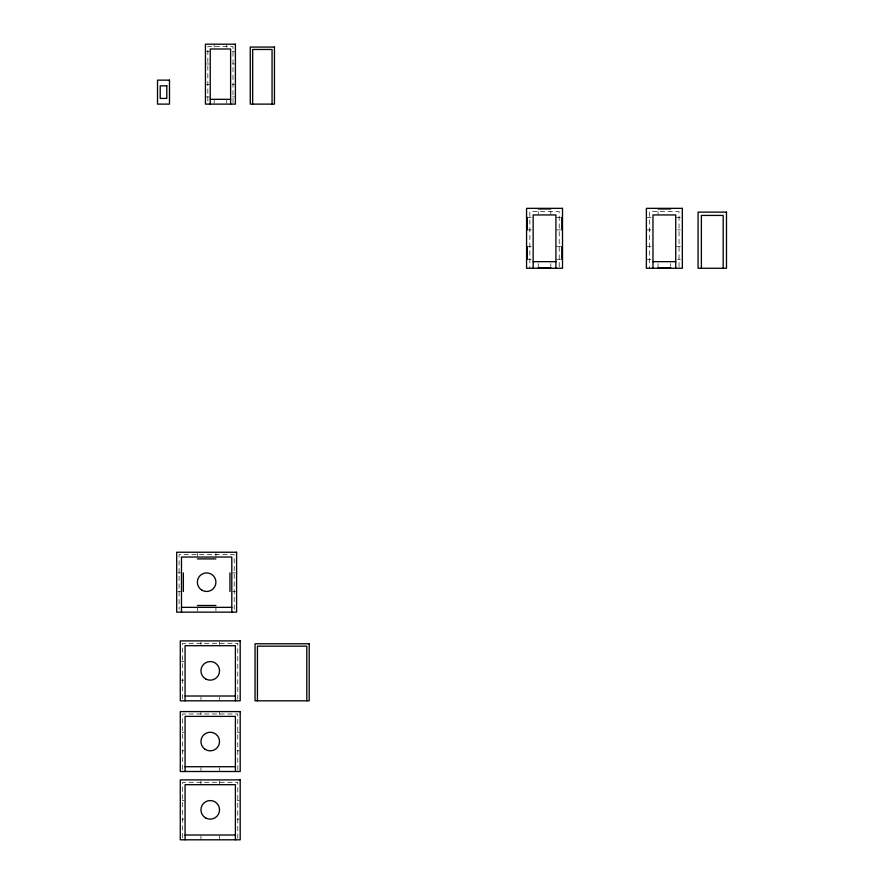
<?xml version="1.0" encoding="UTF-8"?>
<svg xmlns="http://www.w3.org/2000/svg" width="884" height="884" viewBox="0 0 884 884"><rect width="100%" height="100%" fill="white"/><g stroke="black" fill="none" stroke-linecap="round" stroke-linejoin="round"><path stroke-width="0.66" stroke-dasharray="4.42 3.31" d="M206.348 51.394L209.342 51.394M232.503 51.394L234.503 51.394M206.348 63.968L209.342 63.968M232.503 63.968L234.503 63.968M206.348 84.345L209.342 84.345M232.503 84.345L234.503 84.345M206.348 96.92L209.342 96.92M232.503 96.92L234.503 96.92M527.162 217.331L531.207 217.331M556.5 217.331L560.544 217.331M646.977 217.331L651.022 217.331M676.315 217.331L680.36 217.331M527.162 229.917L531.207 229.917M556.5 229.917L560.544 229.917M646.977 229.917L651.022 229.917M677.663 229.917L680.36 229.917M527.162 246.691L531.207 246.691M556.5 246.691L560.544 246.691M646.977 246.691L651.022 246.691M676.315 246.691L680.36 246.691M527.162 259.277L531.207 259.277M556.5 259.277L560.544 259.277M646.977 259.277L651.022 259.277M677.663 259.277L680.36 259.277M177.883 572.898L180.623 572.898M232.669 572.898L235.398 572.898M177.883 591.473L180.623 591.473M232.669 591.473L235.398 591.473M181.485 661.564L183.883 661.564M181.485 680.139L183.883 680.139M182.181 732.261L184.181 732.261M237.299 732.261L239.299 732.261M182.181 750.836L184.181 750.836M237.299 750.836L239.299 750.836M182.181 800.561L184.181 800.561M237.299 800.561L239.299 800.561M182.181 819.136L184.181 819.136M237.299 819.136L239.299 819.136M679.034 266.88L679.034 211.652L649.674 211.652L649.674 268.261M670.647 263.62L670.647 266.316M658.061 211.663L658.061 214.359M658.061 263.62L658.061 267.664M559.218 266.88L559.218 211.652L529.859 211.652L529.859 268.261M550.82 211.663L550.82 214.359M550.82 263.62L550.82 267.664M538.245 211.663L538.245 214.359M538.245 263.62L538.245 267.664M237.796 699.443L237.796 643.298L182.679 643.298L182.679 700.813M237.796 770.13L237.796 713.985L182.679 713.985L182.679 771.5M237.796 838.43L237.796 782.285L182.679 782.285L182.679 839.8M234.205 609.408L234.205 554.633L179.087 554.633L179.087 609.408M233 102.743L233 46.598L207.839 46.598L207.839 104.113M226.735 45.095L226.735 47.095M226.735 100.212L226.735 103.207M219.53 642.093L219.53 644.491M219.53 697.211L219.53 699.609M219.53 712.493L219.53 714.493M219.53 767.61L219.53 770.605M219.53 780.793L219.53 783.788M219.53 835.91L219.53 838.905M215.928 553.428L215.928 556.169M215.928 608.214L215.928 610.943M214.149 45.095L214.149 47.095M214.149 100.212L214.149 103.207M200.955 642.093L200.955 644.491M200.955 697.211L200.955 699.609M200.955 712.493L200.955 714.493M200.955 767.61L200.955 770.605M200.955 780.793L200.955 783.788M200.955 835.91L200.955 838.905M197.364 553.428L197.364 556.169M197.364 608.214L197.364 610.943"/><path stroke-width="1.33" d="M210.237 99.317L230.613 99.317M538.245 208.967L550.82 208.967M658.061 208.967L670.647 208.967M533.151 261.675L555.914 261.675M652.967 261.675L675.741 261.675M538.245 267.664L550.82 267.664M658.061 267.664L670.647 267.664M197.364 558.898L215.928 558.898M197.364 605.485L215.928 605.485M181.485 607.352L231.807 607.352M185.076 696.017L235.398 696.017M185.076 766.715L235.398 766.715M185.076 835.004L235.398 835.004M723.189 268.261L723.189 215.42L701.377 215.42L701.377 268.261M675.741 268.261L675.741 214.945L652.967 214.945L652.967 268.261M561.893 217.331L561.893 229.917M561.893 246.691L561.893 259.277M555.914 268.261L555.914 214.945L533.151 214.945L533.151 268.261M527.162 217.331L527.162 229.917M527.162 246.691L527.162 259.277M306.814 700.813L306.814 646.171L257.443 646.171L257.443 700.813M272.062 104.113L272.062 49.471L252.658 49.471L252.658 104.113M235.398 700.813L235.398 645.696L185.076 645.696L185.076 700.813M235.398 771.5L235.398 716.383L185.076 716.383L185.076 771.5M235.398 839.8L235.398 784.683L185.076 784.683L185.076 839.8M231.807 612.148L231.807 557.03L181.485 557.03L181.485 612.148M230.613 104.113L230.613 48.996L210.237 48.996L210.237 104.113M229.939 572.898L229.939 591.473M183.353 572.898L183.353 591.473M235.398 44.2L205.442 44.2L205.442 104.113L235.398 104.113L235.398 44.2M274.46 47.073L250.26 47.073L250.26 104.113L274.46 104.113L274.46 47.073M169.496 80.146L157.518 80.146L157.518 104.113L169.496 104.113L169.496 80.146M166.8 85.836L160.214 85.836L160.214 98.422L166.8 98.422L166.8 85.836M562.511 208.348L526.566 208.348L526.566 268.261L562.511 268.261L562.511 208.348M682.326 208.348L646.381 208.348L646.381 268.261L682.326 268.261L682.326 208.348M726.482 212.127L698.084 212.127L698.084 268.261L726.482 268.261L726.482 212.127M236.603 552.235L176.69 552.235L176.69 612.148L236.603 612.148L236.603 552.235M240.194 640.9L180.281 640.9L180.281 700.813L240.194 700.813L240.194 640.9M309.212 643.773L255.056 643.773L255.056 700.813L309.212 700.813L309.212 643.773M240.194 711.598L180.281 711.598L180.281 771.5L240.194 771.5L240.194 711.598M240.194 779.887L180.281 779.887L180.281 839.8L240.194 839.8L240.194 779.887M202.005 590.236A9.282 9.282 0 0 0 215.928 582.191A9.282 9.282 0 0 0 202.005 574.147A9.282 9.282 0 0 0 202.005 590.236M205.596 678.901A9.282 9.282 0 0 0 219.53 670.857A9.282 9.282 0 0 0 205.596 662.812A9.282 9.282 0 0 0 205.596 678.901M204.889 749.146A9.282 9.282 0 0 0 219.486 742.383A9.282 9.282 0 0 0 206.337 733.123A9.282 9.282 0 0 0 204.889 749.146M205.596 817.888A9.282 9.282 0 0 0 219.53 809.843A9.282 9.282 0 0 0 205.596 801.799A9.282 9.282 0 0 0 205.596 817.888"/></g></svg>
